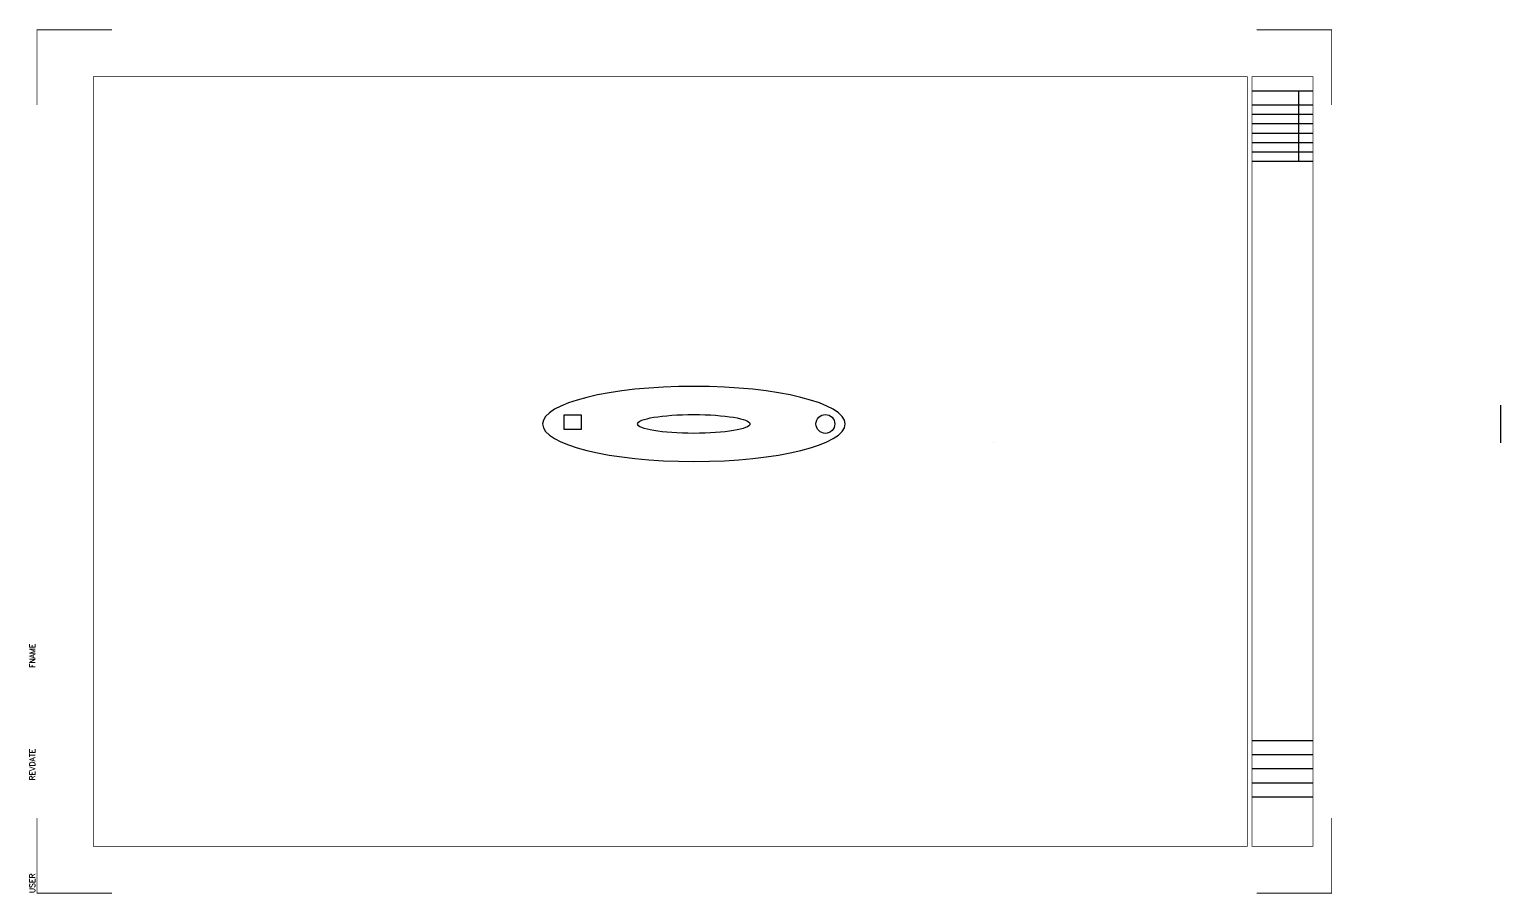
# Model space of a CAD drawing. Header units: inches. Extents: x -0.2 to 39, y 0 to 23.
import ezdxf

# ---------------------------------------------------------------- set-up
doc = ezdxf.new("R2010")
doc.units = ezdxf.units.IN
doc.header["$MEASUREMENT"] = 0
doc.layers.add('Title Block', color=7, linetype='Continuous')
doc.styles.add('Roman', font='ROMANS.SHX')

msp = doc.modelspace()

# ---------------------------------------------------------------- linework, layer by layer
for p, q in [((39, 13), (39, 12)), ((25.5, 12), (25.5, 12))]:
    msp.add_line(p, q)
msp.add_lwpolyline([(14.036, 12.362), (14.508, 12.362), (14.508, 12.738), (14.036, 12.738)], close=True)
msp.add_circle((21.009, 12.5), 0.251)
msp.add_ellipse((17.505, 12.501), major_axis=(-4.032, 0), ratio=0.248303, start_param=-1.570796, end_param=4.712389)
msp.add_ellipse((17.5, 12.5), major_axis=(1.5, 0), ratio=0.166667)
at = {"layer": 'Title Block'}
for p, q in [((32.375, 21.375), (34, 21.375)), ((33.625, 19.5), (33.625, 21.375)), ((32.375, 21), (34, 21)), ((32.375, 20.75), (34, 20.75)), ((32.375, 20.5), (34, 20.5)), ((32.375, 20.25), (34, 20.25)), ((32.375, 20), (34, 20)), ((32.375, 19.75), (34, 19.75)), ((32.375, 19.5), (34, 19.5)), ((32.375, 4.069), (34, 4.069)), ((32.375, 3.694), (34, 3.694)), ((32.375, 3.319), (34, 3.319)), ((32.375, 2.944), (34, 2.944)), ((32.375, 2.569), (34, 2.569))]:
    msp.add_line(p, q, dxfattribs=at)
at = {"layer": 'Title Block', "const_width": 0.02}
for points in [[(0, 21), (0, 23), (2, 23)], [(32.5, 23), (34.5, 23), (34.5, 21)], [(0, 2), (0, 0), (2, 0)], [(32.5, 0), (34.5, 0), (34.5, 2)]]:
    msp.add_lwpolyline(points, dxfattribs=at)
for points in [[(1.5, 1.25), (32.25, 1.25), (32.25, 21.75), (1.5, 21.75)], [(32.375, 1.25), (34, 1.25), (34, 21.75), (32.375, 21.75)]]:
    msp.add_lwpolyline(points, close=True, dxfattribs=at)

# ---------------------------------------------------------------- texts
at = {"color": 0, "style": 'Roman', "flags": 8}
for tag, p in [('FNAME', (-0.05, 6)), ('REVDATE', (-0.05, 3)), ('USER', (-0.05, 0))]:
    msp.add_attdef(tag, p, '', height=0.15, rotation=90, dxfattribs=at)

doc.saveas('drawing.dxf')
